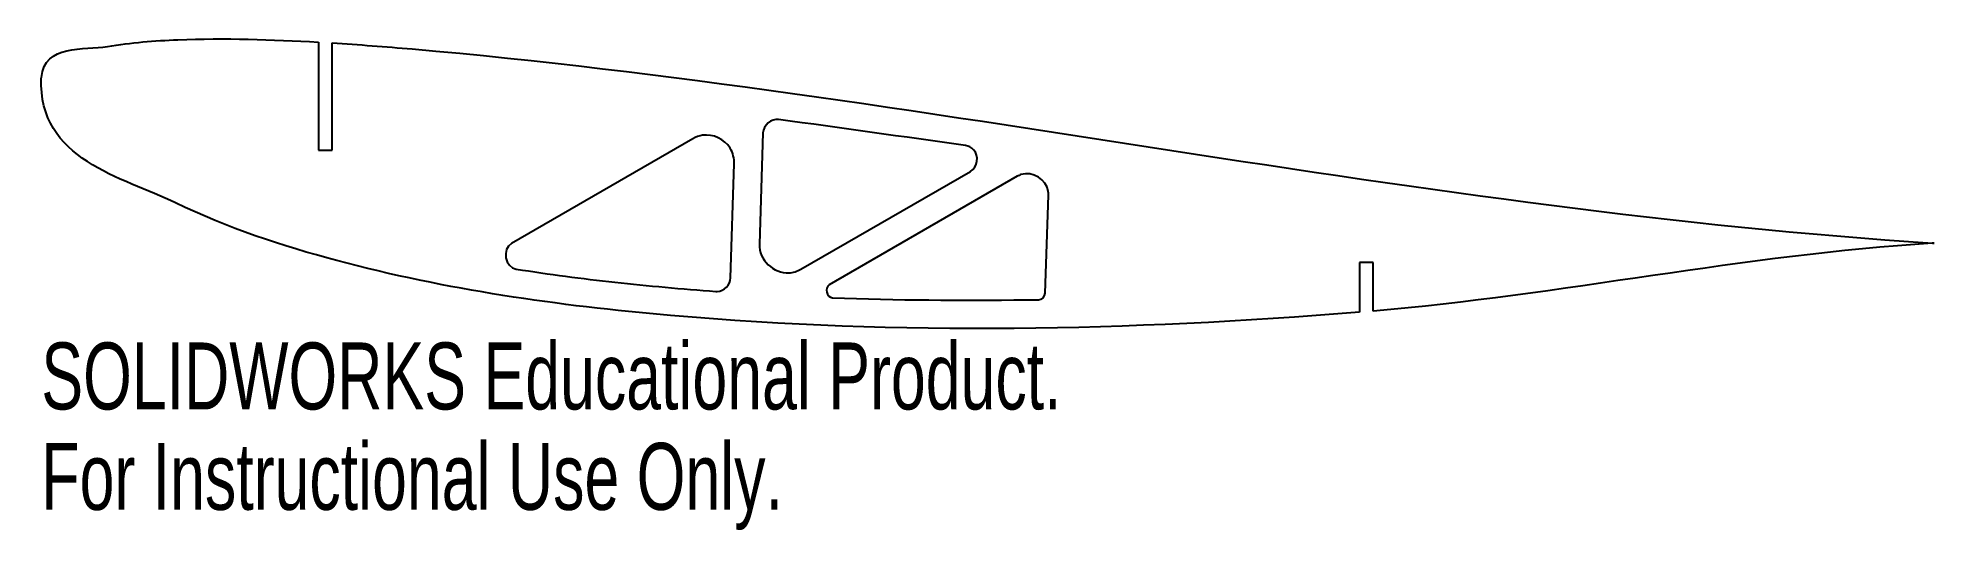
# Model space of a CAD drawing. Header units: millimetres. Extents: x 224 to 361, y -120 to -84.
import ezdxf

# ---------------------------------------------------------------- set-up
doc = ezdxf.new("R2010")
doc.units = ezdxf.units.MM
doc.styles.add('SLDTEXTSTYLE0', font='TXT', dxfattribs={"width": 0.7})

msp = doc.modelspace()

# ---------------------------------------------------------------- linework, layer by layer
at = {"color": 7, "linetype": 'Continuous', "lineweight": 25}
for p, q in [((244.25, -84.36), (244.25, -92.15)), ((245.25, -92.15), (245.25, -84.42)), ((224.24, -86.95), (224.24, -86.95)), ((271.29, -91.34), (258.19, -98.9)), ((276.36, -90.91), (276.1, -98.96)), ((244.25, -92.15), (245.25, -92.15)), ((274.02, -101.39), (274.28, -93.14)), ((279.1, -100.76), (291.35, -93.69)), ((294.72, -94.05), (281.15, -101.88)), ((296.74, -102.48), (296.97, -95.4)), ((319.43, -100.28), (319.43, -103.86)), ((320.43, -100.28), (319.43, -100.28)), ((320.43, -103.78), (320.43, -100.28))]:
    msp.add_line(p, q, dxfattribs=at)
for points, knots in [([(224.25, -86.91), (224.46, -84.46), (227.33, -84.96), (230.71, -84.39), (232.42, -84.25), (237.49, -84.06), (240.88, -84.16), (244.25, -84.36)], [0, 0, 0, 0, 0.25, 0.25, 0.5, 0.5, 1, 1, 1, 1]), ([(269.69, -104.1), (261.59, -103.4), (253.52, -102.25), (241.63, -99.08), (237.71, -97.79), (230.13, -94.13), (223.99, -92.85), (224.24, -86.95)], [0, 0, 0, 0, 0.5, 0.5, 0.75, 0.75, 1, 1, 1, 1])]:
    msp.add_open_spline(points, degree=3, knots=knots, dxfattribs=at)
for points in [[(245.25, -84.42), (247.17, -84.54), (249.1, -84.69), (251.02, -84.85)], [(251.02, -84.85), (287.76, -88.07), (324.01, -96.51), (360.82, -98.87)], [(224.24, -86.95), (224.24, -86.93), (224.24, -86.92), (224.25, -86.91)], [(277.49, -89.95), (276.94, -89.88), (276.38, -90.36), (276.36, -90.91)], [(290.99, -91.83), (286.49, -91.19), (281.99, -90.56), (277.49, -89.95)], [(272, -91.09), (271.75, -91.13), (271.51, -91.21), (271.29, -91.34)], [(273.99, -92.02), (273.58, -91.36), (272.77, -90.98), (272, -91.09)], [(274.28, -93.14), (274.3, -92.75), (274.19, -92.36), (273.99, -92.02)], [(291.57, -92.13), (291.42, -91.97), (291.21, -91.86), (290.99, -91.83)], [(291.35, -93.69), (291.87, -93.38), (291.99, -92.57), (291.57, -92.13)], [(294.99, -93.93), (294.9, -93.96), (294.81, -94), (294.72, -94.05)], [(296.96, -95.15), (296.84, -94.28), (295.83, -93.64), (294.99, -93.93)], [(296.97, -95.4), (296.97, -95.31), (296.97, -95.23), (296.96, -95.15)], [(258.19, -98.9), (257.48, -99.31), (257.73, -100.63), (258.54, -100.75)], [(276.1, -98.96), (276.06, -100.07), (277.12, -101.09), (278.23, -101.02)], [(360.81, -98.88), (347.35, -99.72), (333.89, -102.64), (320.43, -103.78)], [(360.94, -98.87), (360.9, -98.88), (360.85, -98.88), (360.81, -98.88)], [(360.82, -98.87), (360.86, -98.87), (360.9, -98.87), (360.94, -98.87)], [(258.54, -100.75), (260.91, -101.12), (263.29, -101.43), (265.66, -101.7)], [(278.23, -101.02), (278.53, -101), (278.83, -100.91), (279.1, -100.76)], [(265.66, -101.7), (268.07, -101.96), (270.5, -102.18), (272.95, -102.36)], [(272.95, -102.36), (272.98, -102.36), (273.02, -102.36), (273.05, -102.36)], [(273.05, -102.36), (273.56, -102.34), (274, -101.89), (274.02, -101.39)], [(281.15, -101.88), (280.78, -102.1), (280.95, -102.8), (281.38, -102.82)], [(296.25, -102.96), (296.5, -102.96), (296.73, -102.73), (296.74, -102.48)], [(319.43, -103.86), (302.81, -105.22), (286.18, -105.55), (269.69, -104.1)], [(281.38, -102.82), (286.02, -102.99), (290.63, -103.03), (295.35, -102.97)], [(295.35, -102.97), (295.65, -102.97), (295.95, -102.97), (296.25, -102.96)]]:
    msp.add_open_spline(points, degree=3, dxfattribs=at)

# ---------------------------------------------------------------- texts
at = {"color": 7, "linetype": 'Continuous', "char_height": 4.8336, "attachment_point": 1, "style": 'SLDTEXTSTYLE0'}
for s, insert in [('SOLIDWORKS Educational Product.', (224.24, -106.05)), ('For Instructional Use Only.', (224.24, -113.3))]:
    msp.add_mtext(s, dxfattribs=dict(at, insert=insert))

doc.saveas('drawing.dxf')
